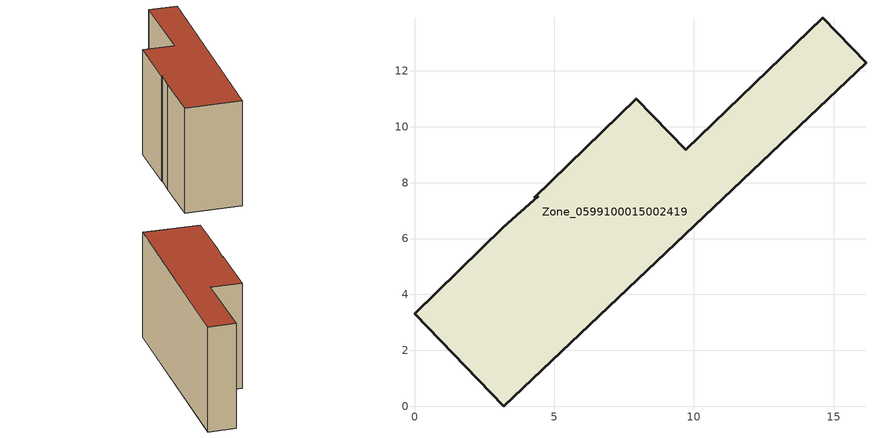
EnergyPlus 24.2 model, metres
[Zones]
Zone_0599100015002419
 floor ground (C_G): 9.71,9.17 14.61,13.9 16.16,12.29 3.2,0 0,3.31 3.19,6.4 4.43,7.51 4.28,7.46 7.94,11 z0.88
 wall outside (C_F): 14.61,13.9 9.71,9.17 7.94,11 4.28,7.46 4.43,7.51 3.19,6.4 0,3.31 3.2,0 16.16,12.29 14.61,13.9 z0.88:9.69
 roof outside (C_R): 7.94,11 4.28,7.46 4.43,7.51 3.19,6.4 0,3.31 3.2,0 16.16,12.29 14.61,13.9 9.71,9.17 z9.69
[BUILDING]
Pand.0599100015002419: North Axis=0; Terrain=City; Loads Convergence Tolerance Value=0.04; Temperature Convergence Tolerance Value=0.4; Solar Distribution=FullExterior; Maximum Number of Warmup Days=25; Minimum Number of Warmup Days=1
[Site:Location]
Rotterdam.The.Hague.AP_ZH_NLD Design_Conditions: Latitude=51.96; Longitude=4.45; Time Zone=1; Elevation=-4.5
[SITE:GROUNDTEMPERATURE:BUILDINGSURFACE]
18, 18, 18, 18, 18, 18, 18, 18, 18, 18, 18, 18
[MATERIAL] Thermal Absorptance=0.9; Solar Absorptance=0.7; Visible Absorptance=0.7
Name | Roughness | Thickness | Conductivity | Density | Specific Heat
G.TC.1975-1991 | MediumSmooth | 0.15 | 0.288461 | 540 | 1210
F.TC.1975-1991 | Rough | 0.3 | 0.230769 | 1920 | 840
R.TC.1975-1991 | MediumRough | 0.2 | 0.153846 | 1500 | 1000
[CONSTRUCTION]
C_G: G.TC.1975-1991
C_F: F.TC.1975-1991
C_R: R.TC.1975-1991
[ZONE]
Zone_0599100015002419: Type=1; Multiplier=1; Ceiling Height=Autocalculate; Volume=Autocalculate; Floor Area=autocalculate; Part of Total Floor Area=Yes
[ZONEINFILTRATION:DESIGNFLOWRATE]
Infil_Zone_0599100015002419: Zone or ZoneList or Space or SpaceList=Zone_0599100015002419; Schedule=AlwaysOn; Design Flow Rate Calculation Method=Flow/Area; Flow Rate per Floor Area=0.003; Constant Term Coefficient=1; Temperature Term Coefficient=0; Velocity Term Coefficient=0; Velocity Squared Term Coefficient=0
[HVACTEMPLATE:ZONE:IDEALLOADSAIRSYSTEM]
Zone_0599100015002419: Maximum Heating Supply Air Temperature=50; Minimum Cooling Supply Air Temperature=13; Maximum Heating Supply Air Humidity Ratio=0.0156; Minimum Cooling Supply Air Humidity Ratio=0.0077; Heating Limit=NoLimit; Cooling Limit=NoLimit; Dehumidification Control Type=ConstantSensibleHeatRatio; Cooling Sensible Heat Ratio=0.7; Dehumidification Setpoint=60; Humidification Control Type=None; Humidification Setpoint=30; Outdoor Air Method=None; Outdoor Air Flow Rate per Person=0.00944; Outdoor Air Flow Rate per Zone Floor Area=0; Outdoor Air Flow Rate per Zone=0; Demand Controlled Ventilation Type=None; Outdoor Air Economizer Type=NoEconomizer; Heat Recovery Type=None; Sensible Heat Recovery Effectiveness=0.7; Latent Heat Recovery Effectiveness=0.65
[ZONECONTROL:THERMOSTAT]
ThermostatControl_Zone_0599100015002419: Zone or ZoneList=Zone_0599100015002419; Control Type Schedule=DualSetpointControlType; Control 1=Thermostat_Zone_0599100015002419; Temperature Difference Between Cutout And Setpoint=0
[THERMOSTATSETPOINT:DUALSETPOINT]
Thermostat_Zone_0599100015002419: Heating Setpoint Temperature Schedule=HeatingSetpoint_Zone_0599100015002419; Cooling Setpoint Temperature Schedule=CoolingSetpoint_Zone_0599100015002419
[SCHEDULE:COMPACT]
HeatingSetpoint_Zone_0599100015002419: Through: 12/31, For: AllDays, Until: 24:00, 21
CoolingSetpoint_Zone_0599100015002419: Through: 12/31, For: AllDays, Until: 24:00, 24
DualSetpointControlType: Through: 12/31, For: AllDays, Until: 24:00, 4
AlwaysOn: Through: 12/31, For: AllDays, Until: 24:00, 1
